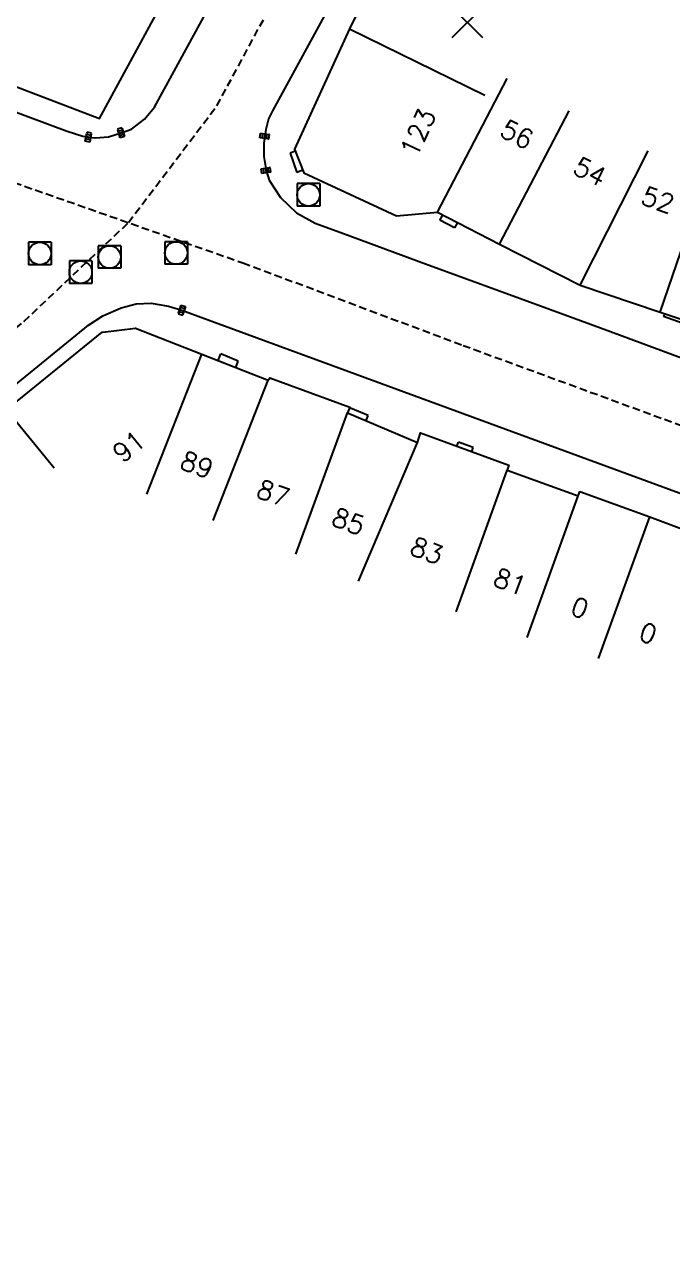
# Model space of a CAD drawing. Header units: millimetres. Extents: x 113000 to 114001, y 121999 to 123000.
# Drawn here: x 113705.2 to 113748.2, y 122047 to 122127.8 of the extents above; entities that cross this region are included whole.
import ezdxf
from ezdxf.enums import TextEntityAlignment as Align

# ---------------------------------------------------------------- set-up
doc = ezdxf.new("R2010")
doc.units = ezdxf.units.MM
doc.linetypes.add('DASHED', pattern=[0.75, 0.5, -0.25])
doc.layers.get('0').update_dxf_attribs({"linetype": 'CONTINUOUS'})
for name, color, linetype in [('W0001', 6, 'DASHED'), ('W0008', 7, 'CONTINUOUS'), ('W0100', 7, 'CONTINUOUS'), ('W0105', 7, 'CONTINUOUS'), ('W0400', 7, 'CONTINUOUS'), ('W0420', 7, 'CONTINUOUS'), ('W0991', 7, 'CONTINUOUS'), ('W1102', 7, 'CONTINUOUS')]:
    doc.layers.add(name, color=color, linetype=linetype)
doc.styles.get("Standard").update_dxf_attribs({"font": 'romans.shx', "width": 0.85})

# ---------------------------------------------------------------- blocks, each defined once
blk = doc.blocks.new('T420')
for p, q in [((0.75, 0.75), (-0.75, 0.75)), ((-0.75, 0.75), (-0.75, -0.75)), ((0.75, 0.75), (0.75, -0.75)), ((0.75, -0.75), (-0.75, -0.75))]:
    blk.add_line(p, q)
blk.add_ellipse((0, 0), major_axis=(-0.53, 0.53), ratio=1, start_param=3.926991, end_param=10.210176)
blk = doc.blocks.new('T400')
for p, q in [((-0.15, 0.3), (0.15, 0.3)), ((-0.15, -0.25), (-0.15, 0.3)), ((-0.15, 0.15), (0.15, 0.15)), ((-0.15, 0), (0.15, 0)), ((0.15, 0.3), (0.15, -0.25)), ((-0.15, -0.15), (0.15, -0.15)), ((-0.15, -0.25), (-0.15, -0.3)), ((-0.15, -0.3), (0.15, -0.3)), ((0.15, -0.3), (0.15, -0.25))]:
    blk.add_line(p, q)
blk = doc.blocks.new('t991o')
at = {"color": 0, "linetype": 'Continuous'}
for p, q in [((-1, 1), (1, -1)), ((-1, -1), (1, 1))]:
    blk.add_line(p, q, dxfattribs=at)

msp = doc.modelspace()

# ---------------------------------------------------------------- linework, layer by layer
at = {"layer": 'W0001'}
for points in [[(113569.647, 122000), (113576.214, 122004.573), (113596.497, 122020.301), (113613.78, 122033.821), (113627, 122043.698), (113643.491, 122057.177), (113671.276, 122079.886), (113690.291, 122095.517), (113705.177, 122108.057), (113712.117, 122114.622), (113717.99, 122122.376), (113728.179, 122141.289), (113742.033, 122166.742), (113750.664, 122182.567)], [(113696.096, 122120.586), (113704.52, 122117.292), (113719.714, 122111.953), (113734.327, 122106.472), (113753.299, 122099.509), (113781.166, 122089.282), (113813.803, 122077.314), (113836.086, 122069.147), (113863.781, 122059.037), (113892.26, 122048.672)]]:
    msp.add_lwpolyline(points, dxfattribs=at)
at = {"layer": 'W0008'}
for points in [[(113699.237, 122123.973), (113708.041, 122120.703), (113709.097, 122120.37), (113709.46, 122120.299), (113709.924, 122120.25), (113710.8, 122120.328), (113711.63, 122120.58), (113712.32, 122120.826), (113713.187, 122121.485), (113713.851, 122122.283), (113724.684, 122142.159), (113736.345, 122163.592), (113742.467, 122174.823), (113747.405, 122183.904)], [(113748.808, 122171.904), (113746.683, 122167.995), (113744.454, 122163.896), (113739.558, 122154.911), (113734.603, 122145.8), (113727.652, 122133.027), (113721.674, 122122.048), (113721.42, 122121.508), (113721.227, 122120.812), (113721.165, 122120.364), (113721.096, 122119.896), (113721.103, 122119.011), (113721.254, 122118.085), (113721.469, 122117.439), (113722.216, 122116.282), (113723.281, 122115.275), (113724.523, 122114.594), (113726.386, 122113.902), (113731.832, 122111.897), (113739.47, 122109.096), (113744.117, 122107.398), (113749.012, 122105.588)], [(113709.471, 122107.806), (113710.424, 122108.434), (113711.63, 122108.954), (113712.641, 122109.233), (113713.621, 122109.271), (113714.787, 122109.079), (113715.665, 122108.816), (113756.926, 122093.658)], [(113641.16, 122000), (113641.591, 122005.913), (113642.227, 122014.617), (113643.559, 122033.199), (113643.624, 122036.253), (113643.427, 122039.226), (113643.087, 122041.466), (113642.321, 122044.661), (113641.752, 122047.183), (113641.607, 122048.75), (113641.714, 122050.345), (113641.962, 122051.402), (113642.369, 122052.494), (113642.675, 122052.953), (113643.259, 122053.637), (113644.622, 122054.814), (113655.415, 122063.657), (113659.481, 122067.001), (113663.172, 122070.002), (113667.123, 122073.212), (113669.98, 122075.568), (113694.665, 122095.757), (113709.471, 122107.806)]]:
    msp.add_lwpolyline(points, dxfattribs=at)
at = {"layer": 'W0100'}
msp.add_line((113741.978, 122096.48), (113742.079, 122096.759), dxfattribs=at)
for points in [[(113748.998, 122168.302), (113747.325, 122165.252), (113745.436, 122161.894), (113742.455, 122156.547), (113739.225, 122150.674), (113735.982, 122144.807), (113732.845, 122139.172), (113730.174, 122134.407), (113726.791, 122127.492), (113723.135, 122119.507), (113723.763, 122117.924), (113729.905, 122115.077), (113732.639, 122115.328), (113736.748, 122113.186), (113742.1, 122110.476), (113747.408, 122108.666), (113751.92, 122107.169)], [(113693.449, 122127.931), (113710.205, 122121.535), (113713.91, 122128.38)], [(113707.186, 122098.311), (113704.035, 122102.194), (113710.384, 122107.344), (113710.395, 122107.33)], [(113710.412, 122107.344), (113712.595, 122107.623), (113721.402, 122104.151), (113721.514, 122104.311), (113726.809, 122102.366), (113726.668, 122101.997), (113731.304, 122100.03), (113731.493, 122100.657), (113737.369, 122098.508), (113737.258, 122098.182), (113741.978, 122096.48)], [(113742.083, 122096.762), (113742.079, 122096.759), (113746.717, 122095.086), (113751.798, 122093.174)]]:
    msp.add_lwpolyline(points, dxfattribs=at)
at = {"layer": 'W0105'}
for p, q in [((113723.19, 122119.369), (113722.858, 122119.237)), ((113722.858, 122119.237), (113723.301, 122117.945)), ((113723.693, 122118.101), (113723.301, 122117.945)), ((113732.971, 122115.155), (113732.777, 122114.783)), ((113733.769, 122114.267), (113732.777, 122114.783)), ((113733.962, 122114.638), (113733.769, 122114.267)), ((113747.697, 122108.567), (113747.636, 122108.388)), ((113748.872, 122107.946), (113747.636, 122108.388)), ((113718.082, 122105.46), (113718.256, 122105.9)), ((113719.41, 122105.423), (113718.256, 122105.9)), ((113719.244, 122105.002), (113719.41, 122105.423)), ((113728.025, 122101.805), (113726.85, 122102.31)), ((113727.887, 122101.48), (113728.025, 122101.805)), ((113733.918, 122099.77), (113734.018, 122100.044)), ((113735.003, 122099.685), (113734.018, 122100.044)), ((113734.902, 122099.41), (113735.003, 122099.685))]:
    msp.add_line(p, q, dxfattribs=at)
at = {"layer": 'W1102'}
for p, q in [((113726.791, 122127.492), (113735.773, 122123.098)), ((113732.639, 122115.328), (113737.263, 122124.195)), ((113736.748, 122113.186), (113741.372, 122122.053)), ((113742.1, 122110.476), (113746.617, 122119.398)), ((113747.408, 122108.666), (113750.636, 122118.131)), ((113713.33, 122096.584), (113716.998, 122105.887)), ((113717.734, 122094.848), (113721.402, 122104.151)), ((113723.22, 122092.61), (113726.668, 122101.997)), ((113727.398, 122090.824), (113731.304, 122100.03)), ((113733.866, 122088.775), (113737.258, 122098.182)), ((113738.586, 122087.073), (113741.978, 122096.48)), ((113743.324, 122085.679), (113746.717, 122095.086))]:
    msp.add_line(p, q, dxfattribs=at)

# ---------------------------------------------------------------- block references
at = {"layer": 'W0400'}
for p, rotation in [((113709.46, 122120.299), 169.0130170068436), ((113711.63, 122120.58), 196.9416625456275), ((113721.165, 122120.364), 82.1414553278893), ((113721.254, 122118.085), 99.28805691734739), ((113715.665, 122108.816), 343.3326486659279)]:
    msp.add_blockref('T400', p, dxfattribs=dict(at, rotation=rotation))
at = {"layer": 'W0420'}
for p in [(113724.063, 122116.466), (113706.239, 122112.569), (113710.866, 122112.341), (113715.288, 122112.608), (113708.947, 122111.334)]:
    msp.add_blockref('T420', p, dxfattribs=at)
at = {"layer": 'W0991'}
msp.add_blockref('t991o', (113734.613, 122127.909), dxfattribs=at)

# ---------------------------------------------------------------- texts
for s, rotation, p in [('123', 65.40801, (113731.337, 122120.605)), ('56', 332.84725, (113737.913, 122120.489)), ('54', 332.84922, (113742.756, 122118.005)), ('52', 341.06801, (113747.267, 122116.132)), ('91', 39.0517, (113712.153, 122099.765)), ('89', 339.51622, (113716.662, 122098.539)), ('87', 339.51637, (113721.73, 122096.646)), ('85', 339.51624, (113726.722, 122094.781)), ('83', 339.51637, (113731.92, 122092.839)), ('81', 339.51655, (113737.452, 122090.773)), ('0', 339.51621, (113742.079, 122089.045)), ('0', 339.51598, (113746.614, 122087.351))]:
    msp.add_text(s, height=1.25, rotation=rotation, dxfattribs=at).set_placement(p, align=Align.MIDDLE)

doc.saveas('drawing.dxf')
